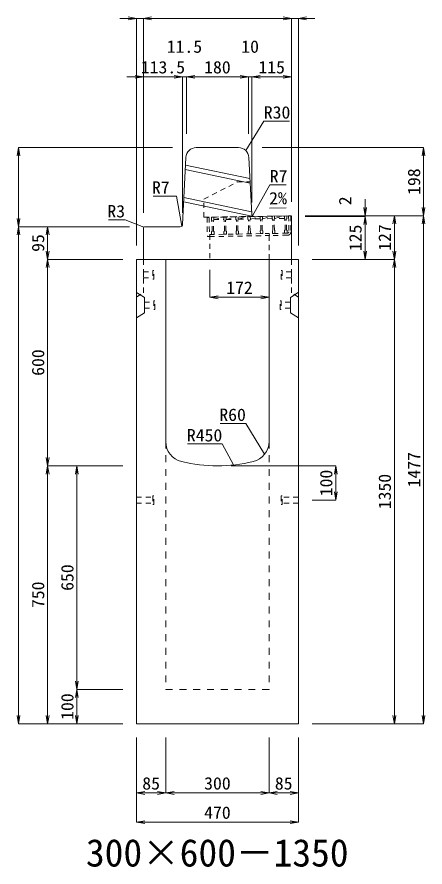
# Model space of a CAD drawing. Units: millimetres at full size. Extents: x -22536 to 51867, y -19720 to 38340.
# Drawn here: x 12318 to 13503, y 22154 to 24625 of the extents above; entities that cross this region are included whole.
import ezdxf
from ezdxf.enums import TextEntityAlignment as Align

# ---------------------------------------------------------------- set-up
doc = ezdxf.new("R2010")
doc.units = ezdxf.units.MM
doc.header["$LTSCALE"] = 20
for name, pattern in [('USER1', [2, 1, -1]), ('USER2', [1.35, 0.75, -0.6]), ('USER3', [1.35, 0.75, -0.6])]:
    doc.linetypes.add(name, pattern=pattern)
for name, color, linetype, lineweight in [('インサート', 3, 'USER2', 9), ('グレーチング', 7, 'USER2', 5), ('寸法線', 7, 'Continuous', 13), ('引出線', 4, 'Continuous', 13), ('本体', 2, 'Continuous', 13)]:
    doc.layers.add(name, color=color, linetype=linetype, lineweight=lineweight)
doc.layers.add('文字', color=7, linetype='Continuous')
doc.styles.add('ＭＳ 明朝', font='')
doc.styles.get('ＭＳ 明朝').set_extended_font_data('MS Mincho')

# ---------------------------------------------------------------- blocks, each defined once
blk = doc.blocks.new('open_arrow')
at = {"color": 0, "linetype": 'Continuous', "lineweight": -2}
blk.add_lwpolyline([(7.5, 1.25), (0, 0), (7.5, -1.25)], dxfattribs=at)

msp = doc.modelspace()

# ---------------------------------------------------------------- linework, layer by layer
at = {"layer": 'インサート'}
for p, q in [((12685, 23883.5), (12712, 23883.5)), ((12685, 23883.5), (12685, 23866.5)), ((12715, 23887.5), (12712, 23887.5)), ((12712, 23887.5), (12712, 23862.5)), ((12715, 23862.5), (12715, 23887.5)), ((13085, 23887.5), (13088, 23887.5)), ((13085, 23862.5), (13085, 23887.5)), ((13088, 23887.5), (13088, 23862.5)), ((13115, 23883.5), (13088, 23883.5)), ((13115, 23883.5), (13115, 23866.5)), ((12685, 23866.5), (12712, 23866.5)), ((12712, 23862.5), (12715, 23862.5)), ((13088, 23862.5), (13085, 23862.5)), ((13115, 23866.5), (13088, 23866.5)), ((12688.2, 23795.5), (12715.2, 23795.5)), ((12688.2, 23795.5), (12688.2, 23778.5)), ((12718.2, 23799.5), (12715.2, 23799.5)), ((12715.2, 23799.5), (12715.2, 23774.5)), ((12718.2, 23774.5), (12718.2, 23799.5)), ((13081.8, 23799.5), (13084.8, 23799.5)), ((13081.8, 23774.5), (13081.8, 23799.5)), ((13084.8, 23799.5), (13084.8, 23774.5)), ((13111.8, 23795.5), (13084.8, 23795.5)), ((13111.8, 23795.5), (13111.8, 23778.5)), ((12688.2, 23778.5), (12715.2, 23778.5)), ((12715.2, 23774.5), (12718.2, 23774.5)), ((13084.8, 23774.5), (13081.8, 23774.5)), ((13111.8, 23778.5), (13084.8, 23778.5)), ((12665, 23228.5), (12712, 23228.5)), ((12665, 23228.5), (12665, 23211.5)), ((12715, 23232.5), (12712, 23232.5)), ((12712, 23232.5), (12712, 23207.5)), ((12715, 23207.5), (12715, 23232.5)), ((13088, 23232.5), (13085, 23232.5)), ((13085, 23232.5), (13085, 23207.5)), ((13088, 23207.5), (13088, 23232.5)), ((13135, 23228.5), (13088, 23228.5)), ((13135, 23211.5), (13135, 23228.5)), ((12665, 23211.5), (12712, 23211.5)), ((12712, 23207.5), (12715, 23207.5)), ((13085, 23207.5), (13088, 23207.5)), ((13135, 23211.5), (13088, 23211.5))]:
    msp.add_line(p, q, dxfattribs=at)
at = {"layer": 'グレーチング'}
for p, q in [((12875.93, 24042.22), (12869.93, 24042.11)), ((12869.93, 24042.11), (12870.9, 23986.12)), ((12875.93, 24042.22), (12876.9, 23986.23)), ((12882.43, 24042.33), (13101.39, 24046.13)), ((12882.43, 24042.33), (12882.56, 24034.33)), ((12889.43, 24042.45), (12889.56, 24034.45)), ((12889.55, 24035.45), (12918.22, 24042.95)), ((12918.22, 24042.95), (12918.36, 24034.95)), ((12925.22, 24043.07), (12925.36, 24035.07)), ((12925.34, 24036.07), (12953.52, 24043.56)), ((12953.52, 24043.56), (12953.65, 24035.57)), ((12960.51, 24043.69), (12960.65, 24035.69)), ((12960.64, 24036.69), (12988.81, 24044.18)), ((12988.51, 24044.17), (12988.65, 24036.17)), ((12995.51, 24044.29), (12995.65, 24036.3)), ((12995.63, 24037.3), (13023.8, 24044.79)), ((13023.8, 24044.79), (13023.94, 24036.79)), ((13030.8, 24044.91), (13030.94, 24036.91)), ((13030.93, 24037.91), (13059.1, 24045.4)), ((13059.1, 24045.4), (13059.24, 24037.4)), ((13066.1, 24045.52), (13066.24, 24037.52)), ((13066.22, 24038.52), (13094.39, 24046.01)), ((13094.39, 24046.01), (13094.53, 24038.01)), ((13101.39, 24046.13), (13101.53, 24038.14)), ((13106.89, 24046.23), (13112.89, 24046.33)), ((13106.89, 24046.23), (13107.69, 24000.24)), ((13112.89, 24046.33), (13113.69, 24000.34)), ((13112.89, 24046.33), (13113.69, 24000.34)), ((12884.09, 24032.86), (12882.56, 24034.33)), ((12884.63, 24001.86), (12884.09, 24032.86)), ((12888.09, 24032.93), (12889.56, 24034.45)), ((12888.63, 24001.93), (12888.09, 24032.93)), ((12889.55, 24035.45), (12918.34, 24035.95)), ((12919.89, 24033.48), (12918.36, 24034.95)), ((12920.42, 24002.48), (12919.89, 24033.48)), ((12923.88, 24033.55), (12925.36, 24035.07)), ((12924.42, 24002.55), (12923.88, 24033.55)), ((12925.34, 24036.07), (12953.64, 24036.57)), ((12955.18, 24034.09), (12953.65, 24035.57)), ((12955.72, 24003.1), (12955.18, 24034.09)), ((12959.18, 24034.16), (12960.65, 24035.69)), ((12959.72, 24003.17), (12959.18, 24034.16)), ((12960.64, 24036.69), (12988.93, 24037.18)), ((12990.18, 24034.7), (12988.65, 24036.17)), ((12990.71, 24003.7), (12990.18, 24034.7)), ((12994.17, 24034.77), (12995.65, 24036.3)), ((12994.71, 24003.77), (12994.17, 24034.77)), ((13023.93, 24037.79), (12995.63, 24037.3)), ((13025.47, 24035.31), (13023.94, 24036.79)), ((13026.01, 24004.32), (13025.47, 24035.31)), ((13029.47, 24035.38), (13030.94, 24036.91)), ((13030.01, 24004.39), (13029.47, 24035.38)), ((13059.22, 24038.4), (13030.93, 24037.91)), ((13060.76, 24035.93), (13059.24, 24037.4)), ((13061.3, 24004.93), (13060.76, 24035.93)), ((13064.76, 24036), (13066.24, 24037.52)), ((13065.3, 24005), (13064.76, 24036)), ((13094.52, 24039.01), (13066.22, 24038.52)), ((13096.06, 24036.54), (13094.53, 24038.01)), ((13096.6, 24005.54), (13096.06, 24036.54)), ((13100.06, 24036.61), (13101.53, 24038.14)), ((13100.6, 24005.61), (13100.06, 24036.61)), ((12876.8, 23992.22), (13050.77, 23995.25)), ((12884.63, 24001.86), (12883.16, 24000.34)), ((12883.16, 24000.34), (12883.29, 23992.34)), ((12883.29, 23992.34), (12890.29, 23992.46)), ((12888.63, 24001.93), (12890.15, 24000.46)), ((12890.15, 24000.46), (12890.29, 23992.46)), ((12920.42, 24002.48), (12918.95, 24000.96)), ((12918.95, 24000.96), (12919.09, 23992.96)), ((12919.09, 23992.96), (12926.09, 23993.08)), ((12924.42, 24002.55), (12925.95, 24001.08)), ((12925.95, 24001.08), (12926.09, 23993.08)), ((12955.72, 24003.1), (12954.25, 24001.57)), ((12954.25, 24001.57), (12954.38, 23993.57)), ((12954.38, 23993.57), (12961.38, 23993.69)), ((12959.72, 24003.17), (12961.24, 24001.69)), ((12961.24, 24001.69), (12961.38, 23993.69)), ((12990.71, 24003.7), (12989.24, 24002.18)), ((12989.24, 24002.18), (12989.38, 23994.18)), ((12996.38, 23994.3), (12989.38, 23994.18)), ((12994.71, 24003.77), (12996.24, 24002.3)), ((12996.24, 24002.3), (12996.38, 23994.3)), ((13026.01, 24004.32), (13024.53, 24002.79)), ((13024.53, 24002.79), (13024.67, 23994.79)), ((13031.67, 23994.91), (13024.67, 23994.79)), ((13030.01, 24004.39), (13031.53, 24002.91)), ((13031.53, 24002.91), (13031.67, 23994.91)), ((13103.76, 23996.17), (13050.77, 23995.25)), ((13050.77, 23995.25), (13050.87, 23989.25)), ((13061.3, 24004.93), (13059.83, 24003.41)), ((13059.83, 24003.41), (13059.97, 23995.41)), ((13066.97, 23995.53), (13059.97, 23995.41)), ((13065.3, 24005), (13066.83, 24003.53)), ((13066.83, 24003.53), (13066.97, 23995.53)), ((13096.6, 24005.54), (13095.12, 24004.02)), ((13095.12, 24004.02), (13095.26, 23996.02)), ((13102.26, 23996.14), (13095.26, 23996.02)), ((13100.6, 24005.61), (13102.12, 24004.14)), ((13102.12, 24004.14), (13102.26, 23996.14)), ((12876.9, 23986.23), (12870.9, 23986.12)), ((12876.9, 23986.22), (13050.87, 23989.25)), ((13103.87, 23990.17), (13050.87, 23989.25))]:
    msp.add_line(p, q, dxfattribs=at)
for radius, start, end in [(4, 270.99562, 0.99536), (10, 270.99553, 0.99532)]:
    msp.add_arc((13103.69, 24000.17), radius, start, end, dxfattribs=at)
at = {"layer": '寸法線'}
for p, q in [((12733, 24620.58), (12617, 24620.58)), ((12665, 23960), (12665, 24620.58)), ((12685, 24620.58), (13115, 24620.58)), ((12685, 24055), (12685, 24620.58)), ((12685, 24055), (12685, 24620.58)), ((13067, 24620.58), (13183, 24620.58)), ((13115, 24087), (13115, 24620.58)), ((13115, 24087), (13115, 24620.58)), ((13135, 23960), (13135, 24620.58)), ((12637, 24450.58), (12798.5, 24450.58)), ((12685, 24055), (12685, 24450.58)), ((12750.5, 24450.58), (12858, 24450.58)), ((12798.5, 24055), (12798.5, 24450.58)), ((12798.5, 24055), (12798.5, 24450.58)), ((12810, 24285), (12810, 24450.58)), ((12810, 24450.58), (12990, 24450.58)), ((12810, 24285), (12810, 24450.58)), ((12942, 24450.58), (13048, 24450.58)), ((12990, 24285), (12990, 24450.58)), ((12990, 24285), (12990, 24450.58)), ((13000, 24085), (13000, 24450.58)), ((13000, 24450.58), (13115, 24450.58)), ((13000, 24085), (13000, 24450.58)), ((13115, 24087), (13115, 24450.58)), ((12322.06, 24245), (12322.06, 24015)), ((12770, 24245), (12322.06, 24245)), ((13030, 24245), (13498.78, 24245)), ((13498.78, 24245), (13498.78, 24047)), ((13328.78, 24095), (13328.78, 23997)), ((13155, 24047), (13328.78, 24047)), ((13155, 24047), (13413.78, 24047)), ((13155, 24047), (13498.78, 24047)), ((13155, 24047), (13498.78, 24047)), ((13155, 24045), (13328.78, 24045)), ((13155, 24045), (13328.78, 24045)), ((13328.78, 24045), (13328.78, 23920)), ((13413.78, 24047), (13413.78, 23920)), ((13498.78, 24047), (13498.78, 22570)), ((12322.06, 22570), (12322.06, 24015)), ((12645, 24015), (12322.06, 24015)), ((12645, 24015), (12322.06, 24015)), ((12407.06, 24015), (12407.06, 23920)), ((12645, 24015), (12407.06, 24015)), ((12625, 23920), (12407.06, 23920)), ((12407.06, 23920), (12407.06, 23320)), ((12625, 23920), (12407.06, 23920)), ((13175, 23920), (13328.78, 23920)), ((13175, 23920), (13413.78, 23920)), ((13175, 23920), (13413.78, 23920)), ((13413.78, 23920), (13413.78, 22570)), ((12878, 23890), (12878, 23809.77)), ((12878, 23809.77), (13050, 23809.77)), ((12625, 23320), (12407.06, 23320)), ((12407.06, 22570), (12407.06, 23320)), ((12625, 23320), (12407.06, 23320)), ((12492.06, 23320), (12492.06, 22670)), ((12625, 23320), (12492.06, 23320)), ((12940, 23320), (13243.78, 23320)), ((13243.78, 23320), (13243.78, 23220)), ((13175, 23220), (13243.78, 23220)), ((12625, 22670), (12492.06, 22670)), ((12492.06, 22670), (12492.06, 22570)), ((12625, 22670), (12492.06, 22670)), ((12625, 22570), (12322.06, 22570)), ((12625, 22570), (12407.06, 22570)), ((12625, 22570), (12492.06, 22570)), ((13175, 22570), (13413.78, 22570)), ((13175, 22570), (13498.78, 22570)), ((12665, 22530), (12665, 22368.84)), ((12665, 22530), (12665, 22283.84)), ((12750, 22530), (12750, 22368.84)), ((12750, 22530), (12750, 22368.84)), ((13050, 22530), (13050, 22368.84)), ((13050, 22530), (13050, 22368.84)), ((13135, 22530), (13135, 22368.84)), ((13135, 22530), (13135, 22283.84)), ((12665, 22368.84), (12750, 22368.84)), ((12750, 22368.84), (13050, 22368.84)), ((13050, 22368.84), (13135, 22368.84)), ((12665, 22283.84), (13135, 22283.84))]:
    msp.add_line(p, q, dxfattribs=at)
at = {"layer": '引出線'}
for points in [[(12982.14, 24236.74), (13034.6, 24322.07), (13109.27, 24322.07)], [(13001.83, 24046.93), (13051.86, 24136.53), (13099.79, 24136.53)], [(12796.67, 24016.93), (12781.31, 24103.9), (12713.38, 24103.9)], [(13050.86, 24068.59), (13099.57, 24069.56), (13050.83, 24068.59)], [(12685.88, 24014.12), (12631.81, 24034.81), (12584.09, 24034.81)], [(13037.07, 23353.32), (12982.66, 23443.21), (12907.98, 23443.21)], [(12946.44, 23322.4), (12914.22, 23383.55), (12813.21, 23383.55)]]:
    msp.add_lwpolyline(points, dxfattribs=at)
at = {"layer": '本体', "lineweight": 20}
for p, q in [((12838.54, 24245), (12961.46, 24245)), ((12798.83, 24021.65), (12808.57, 24216.5)), ((12999.66, 24051.77), (12991.42, 24216.5)), ((13006.77, 24045.12), (13115, 24046.99)), ((13115, 23920), (13115, 24046.99)), ((12685, 24012), (12685, 23920)), ((12791.84, 24015), (12688, 24015)), ((13115, 23920), (12685, 23920))]:
    msp.add_line(p, q, dxfattribs=at)
at = {"layer": '本体', "lineweight": 9}
for p, q in [((12994.52, 24154.65), (12807.45, 24194.05)), ((12995.19, 24141.22), (12806.8, 24180.9)), ((12999.32, 24058.59), (12802.75, 24100)), ((12999.99, 24045.17), (12802.09, 24086.85)), ((12665, 23824), (12688.2, 23809.5)), ((13134.58, 23823.74), (13111.8, 23809.5)), ((12688.2, 23809.5), (12688.2, 23764.5)), ((13111.8, 23809.5), (13111.8, 23764.5)), ((12688.2, 23764.5), (12665, 23750)), ((13111.8, 23764.5), (13135, 23750))]:
    msp.add_line(p, q, dxfattribs=at)
at = {"layer": '本体', "linetype": 'USER3', "lineweight": 9}
for p, q in [((12860.81, 24095), (12957.7, 24145)), ((12957.7, 24145), (12995, 24145)), ((12860.81, 24042.58), (12860.81, 24095)), ((12860.81, 24042.58), (13006.77, 24045.11)), ((13050, 23920), (13050, 23995.23)), ((12878, 23992.24), (12878, 23920))]:
    msp.add_line(p, q, dxfattribs=at)
at = {"layer": '本体'}
for p, q in [((12665, 23920), (12665, 22570)), ((12665, 23920), (12750, 23920)), ((12750, 23920), (12750, 23390.53)), ((13050, 23920), (13135, 23920)), ((13050, 23920), (13050, 23390.53)), ((13135, 23920), (13135, 22570)), ((12665, 22570), (13135, 22570))]:
    msp.add_line(p, q, dxfattribs=at)
at = {"layer": '本体', "linetype": 'USER2', "lineweight": 9}
for p, q in [((12685, 23823), (12685, 23920)), ((13115, 23823), (13115, 23920)), ((12665, 23810.5), (12685, 23823)), ((13135, 23810.5), (13115, 23823))]:
    msp.add_line(p, q, dxfattribs=at)
at = {"layer": '本体', "linetype": 'USER1', "lineweight": 15}
for p, q in [((12750, 23390.53), (12750, 22670)), ((13050, 23390.53), (13050, 22670)), ((12750, 22670), (13050, 22670))]:
    msp.add_line(p, q, dxfattribs=at)
at = {"layer": '本体', "lineweight": 20}
for centre, radius, start, end in [((12838.54, 24215), 30, 90, 177.13784), ((12961.46, 24215), 30, 2.86268, 90), ((13006.65, 24052.12), 7, 182.86268, 270.99344), ((12791.84, 24022), 7, 270, 357.13784), ((12688, 24012), 3, 90, 180)]:
    msp.add_arc(centre, radius, start, end, dxfattribs=at)
at = {"layer": '本体'}
for centre, radius, start, end in [((12810, 23390.53), 60, 180, 256.65764), ((12990, 23390.53), 60, 283.34236, 0), ((12900, 23770), 450, 256.65764, 283.34236)]:
    msp.add_arc(centre, radius, start, end, dxfattribs=at)

# ---------------------------------------------------------------- block references
at = {"layer": '寸法線', "xscale": 3.2, "yscale": 3.2}
for p, rotation in [((12665, 24620.58), 180), ((13115, 24620.58), 180), ((13115, 24620.58), 180), ((12685, 24450.58), 180), ((12798.5, 24450.58), 180), ((12798.5, 24450.58), 180), ((12990, 24450.58), 180), ((12990, 24450.58), 180), ((13115, 24450.58), 180), ((12322.06, 24245), 270), ((13498.78, 24245), 270), ((13328.78, 24047), 90), ((13498.78, 24047), 90), ((13328.78, 24045), 270), ((13328.78, 24045), 270), ((13413.78, 24047), 270), ((13498.78, 24047), 270), ((12322.06, 24015), 90), ((12322.06, 24015), 270), ((12407.06, 24015), 270), ((12407.06, 23920), 90), ((13328.78, 23920), 90), ((13413.78, 23920), 90), ((12407.06, 23920), 270), ((13413.78, 23920), 270), ((13050, 23809.77), 180), ((12407.06, 23320), 90), ((12407.06, 23320), 270), ((12492.06, 23320), 270), ((13243.78, 23320), 270), ((13243.78, 23220), 90), ((12492.06, 22670), 90), ((12492.06, 22670), 270), ((12322.06, 22570), 90), ((12407.06, 22570), 90), ((12492.06, 22570), 90), ((13413.78, 22570), 90), ((13498.78, 22570), 90), ((12750, 22368.84), 180), ((13050, 22368.84), 180), ((13135, 22368.84), 180), ((13135, 22283.84), 180)]:
    msp.add_blockref('open_arrow', p, dxfattribs=dict(at, rotation=rotation))
for p in [(12685, 24620.58), (12685, 24620.58), (13135, 24620.58), (12810, 24450.58), (12810, 24450.58), (13000, 24450.58), (13000, 24450.58), (12878, 23809.77), (12665, 22368.84), (12750, 22368.84), (13050, 22368.84), (12665, 22283.84)]:
    msp.add_blockref('open_arrow', p, dxfattribs=at)
at = {"layer": '引出線', "xscale": 0.0533, "yscale": 0.0533}
for p, rotation in [((12982.14, 24236.74), 58.4), ((13050.86, 24068.59), 1.1), ((13001.83, 24046.93), 60.8), ((12796.67, 24016.93), 100), ((12685.88, 24014.12), 159.1), ((13037.07, 23353.32), 121.2), ((12946.44, 23322.4), 117.8)]:
    msp.add_blockref('open_arrow', p, dxfattribs=dict(at, rotation=rotation))

# ---------------------------------------------------------------- texts
at = {"layer": '寸法線', "style": 'ＭＳ 明朝', "width": 1.05}
for s, p in [('11.5', (12804.25, 24538.58)), ('10', (12995, 24538.58)), ('113.5', (12741.75, 24478.58)), ('180', (12900, 24478.58)), ('115', (13057.5, 24478.58)), ('172', (12964, 23837.77)), ('85', (12707.5, 22396.84)), ('300', (12900, 22396.84)), ('85', (13092.5, 22396.84)), ('470', (12900, 22311.84))]:
    msp.add_text(s, height=36.03, dxfattribs=at).set_placement(p, align=Align.MIDDLE_CENTER)
for s, p in [('198', (13470.78, 24146)), ('2', (13270.78, 24090.34)), ('125', (13300.78, 23982.5)), ('127', (13385.78, 23983.5)), ('95', (12379.06, 23967.5)), ('600', (12379.06, 23620)), ('1477', (13470.78, 23308.5)), ('100', (13215.78, 23270)), ('1350', (13385.78, 23245)), ('650', (12464.06, 22995)), ('750', (12379.06, 22945)), ('100', (12464.06, 22620))]:
    msp.add_text(s, height=36.03, rotation=90, dxfattribs=at).set_placement(p, align=Align.MIDDLE_CENTER)
at = {"layer": '引出線', "style": 'ＭＳ 明朝', "width": 1.05}
for s, p in [('R30', (13034.6, 24365.27)), ('R7', (13051.86, 24179.73))]:
    msp.add_text(s, height=36.03, dxfattribs=at).set_placement(p, align=Align.TOP_LEFT)
for s, p in [('R7', (12761.31, 24147.1)), ('R3', (12631.81, 24078.01)), ('R60', (12982.66, 23486.41)), ('R450', (12914.22, 23426.75))]:
    msp.add_text(s, height=36.03, dxfattribs=at).set_placement(p, align=Align.TOP_RIGHT)
msp.add_text('2%', height=36.03, rotation=1.146, dxfattribs=at).set_placement((13049.89, 24115.48), align=Align.TOP_LEFT)
at = {"layer": '文字', "style": 'ＭＳ 明朝'}
msp.add_text('300×600－1350', height=80.06, dxfattribs=at).set_placement((12899.52, 22195.03), align=Align.MIDDLE_CENTER)

doc.saveas('drawing.dxf')
